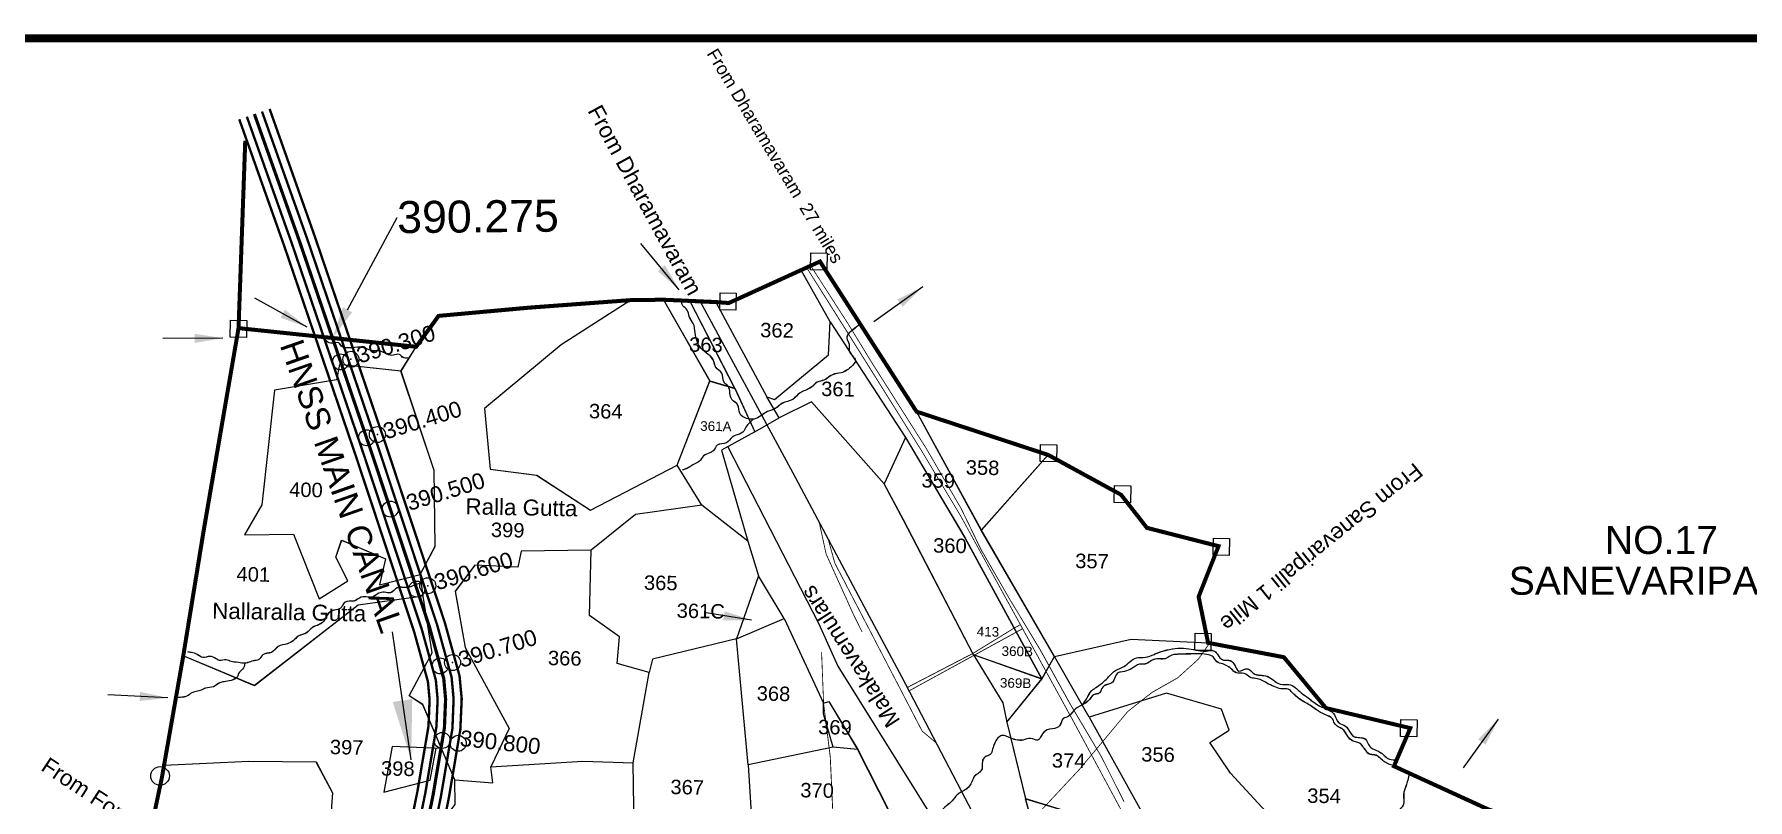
# Model space of a CAD drawing. Header units: feet. Extents: x 179896 to 184839, y 1575469 to 1580427.
# Drawn here: x 181023 to 183165, y 1579470 to 1580427 of the extents above; entities that cross this region are included whole.
import ezdxf
from ezdxf import colors
from ezdxf.entities.mleader import LeaderData, LeaderLine
from ezdxf.enums import TextEntityAlignment as Align
from ezdxf.math import Vec2, Vec3

# ---------------------------------------------------------------- set-up
doc = ezdxf.new("R2010")
doc.units = ezdxf.units.FT
doc.header["$LTSCALE"] = 15
doc.header["$MEASUREMENT"] = 0
doc.header["$PDMODE"] = 32
doc.header["$PDSIZE"] = 20
doc.linetypes.add('HIDDEN2', pattern=[0.1875, 0.125, -0.0625])
for name, color, linetype in [('CANAL1', 7, 'Continuous'), ('CSMark', 72, 'Continuous'), ('HILL', 223, 'Continuous'), ('PAPER SIZE', 10, 'Continuous'), ('PLOT', 7, 'Continuous'), ('PLOT NO', 7, 'Continuous'), ('ROADS', 6, 'HIDDEN2'), ('TANKS-STREAM', 4, 'Continuous'), ('TEXT', 1, 'Continuous'), ('VILLAGE STONES', 240, 'Continuous')]:
    doc.layers.add(name, color=color, linetype=linetype)
doc.layers.add('VILLAGE BOUNDRY', color=5, linetype='HIDDEN2', lineweight=100)
doc.styles.get("Standard").update_dxf_attribs({"font": 'arial.ttf'})
doc.linetypes.add('FENCELINE2', pattern='A,0.25,-0.1,[132,ltypeshp.shx,S=0.1,R=0,X=-0.1,Y=0],-0.1,1', length=1.45)
doc.linetypes.add('TRACKS', pattern='A,0.15,[130,ltypeshp.shx,S=0.25,R=0,X=0,Y=0],0.15', length=0.3)
doc.dimstyles.get("Standard").update_dxf_attribs({"dimtxt": 0.18, "dimasz": 35, "dimexe": 0.18, "dimexo": 0.0625, "dimgap": 0.09, "dimtad": 0, "dimtih": 1, "dimtoh": 1, "dimdec": 4, "dimzin": 0, "dimdsep": 46, "dimtxsty": 'Standard', "dimcen": 0.09, "dimadec": 0, "dimazin": 0, "dimtfac": 1, "dimtdec": 4, "dimtofl": 0, "dimtmove": 0, "dimatfit": 3, "dimfxl": 1, "dimtolj": 1, "dimtzin": 0, "dimarcsym": 0})

msp = doc.modelspace()

# ---------------------------------------------------------------- linework, layer by layer
at = {"layer": 'CANAL1', "color": 1, "const_width": 3}
for points in [[(181317.3, 1580334.1), (181373.7, 1580174.9), (181463.5, 1579911.4), (181536.4, 1579691.6), (181554.7, 1579625.3), (181557.4, 1579596.6), (181555.7, 1579558.2), (181541.5, 1579473.7), (181503.1, 1579284.6)], [(181279.4, 1580321.1), (181335.9, 1580161.8), (181425.6, 1579898.7), (181498.1, 1579679.9), (181515.2, 1579618.1), (181517.3, 1579595.6), (181515.9, 1579562.4), (181502.1, 1579481), (181463.5, 1579290.5)]]:
    msp.add_lwpolyline(points, dxfattribs=at)
at = {"layer": 'CANAL1', "color": 5, "const_width": 3}
for points in [[(181288.9, 1580324.3), (181345.4, 1580165), (181435.1, 1579901.8), (181507.7, 1579682.8), (181525.1, 1579619.9), (181527.3, 1579595.9), (181525.8, 1579561.4), (181512, 1579479.2), (181473.4, 1579289.1)], [(181307.8, 1580330.8), (181364.3, 1580171.6), (181454, 1579908.2), (181526.8, 1579688.7), (181544.8, 1579623.5), (181547.3, 1579596.3), (181545.8, 1579559.3), (181531.6, 1579475.5), (181493.2, 1579286.1)]]:
    msp.add_lwpolyline(points, dxfattribs=at)
at = {"layer": 'CANAL1', "color": 1, "linetype": 'HIDDEN2', "ltscale": 5, "const_width": 4}
msp.add_lwpolyline([(181298.3, 1580327.6), (181354.8, 1580168.3), (181444.6, 1579905), (181517.3, 1579685.8), (181535, 1579621.7), (181537.3, 1579596.1), (181535.8, 1579560.3), (181521.8, 1579477.3), (181483.3, 1579287.6)], dxfattribs=at)
at = {"layer": 'CSMark', "color": 3}
for p in [(181406.1, 1580017.7), (181438.5, 1579922.9), (181468.2, 1579833.8), (181501.3, 1579733.8), (181530.5, 1579637.7), (181533.1, 1579544.6)]:
    msp.add_point(p, dxfattribs=at)
at = {"layer": 'CSMark', "color": 2}
for p in [(181419, 1580021), (181452, 1579927), (181515, 1579738), (181546, 1579642), (181553, 1579541)]:
    msp.add_point(p, dxfattribs=at)
at = {"layer": 'HILL', "color": 239, "linetype": 'TRACKS', "lineweight": -3, "ltscale": 1.5}
msp.add_lwpolyline([(181855.3, 1580093.4), (181971.2, 1579879.2), (182066.7, 1579699.9), (182106.9, 1579624.6), (182186.2, 1579472.9), (182277, 1579300.4), (182374.2, 1579108.4), (182432.7, 1579006.2), (182470.5, 1578920.8), (182549.7, 1578771.5), (182614.9, 1578629.7), (182706.6, 1578441.8), (182739.8, 1578390.8), (182790, 1578313.6), (182861.3, 1578234.4), (182956.7, 1578122.2), (183052.9, 1578028.8), (183108.6, 1577974)], dxfattribs=at)
at = {"layer": 'PAPER SIZE', "color": 5, "const_width": 10}
msp.add_lwpolyline([(179900.8, 1580422.3), (184717.3, 1580422.3), (184717.3, 1575473.9), (179900.8, 1575473.9)], close=True, dxfattribs=at)
at = {"layer": 'PLOT', "lineweight": -2}
for points in [[(181898.8, 1579984.7), (181923.8, 1579930.4), (181954.1, 1579947.9), (181938.6, 1579974.3), (181948.3, 1579970.6), (182015.9, 1580026.7), (182018.1, 1580067.8), (181981.6, 1580132.5)], [(181898.9, 1579984.8), (181923.8, 1579930.4), (181954.1, 1579947.9), (181938.7, 1579974.3), (181948.3, 1579970.6), (182015.9, 1580026.8), (182018.1, 1580067.9), (181981.6, 1580132.6)], [(181768.7, 1580095), (181681.8, 1580039.2), (181585.8, 1579959.6), (181593, 1579883.6), (181651.2, 1579876.4), (181718.5, 1579832.6), (181826.8, 1579888.6), (181867.4, 1579994)], [(181768.7, 1580095), (181681.8, 1580039.1), (181585.8, 1579959.6), (181593, 1579883.5), (181651.1, 1579876.3), (181718.5, 1579832.6), (181826.8, 1579888.5), (181867.4, 1579993.9)], [(181809.7, 1580095.5), (181867.4, 1579993.9), (181898.8, 1579984.7), (181842.5, 1580094)], [(181809.8, 1580095.5), (181867.4, 1579994), (181898.9, 1579984.8), (181842.5, 1580094.1)], [(181875.2, 1580092.6), (181938.7, 1579974.3)], [(181875.2, 1580092.5), (181938.6, 1579974.3)], [(182018.1, 1580067.9), (182112, 1579923.2), (182186.4, 1579798.1), (182282.6, 1579621.5), (182298.3, 1579649.6)], [(182018.1, 1580067.8), (182112, 1579923.2), (182186.4, 1579798), (182282.5, 1579621.4), (182298.3, 1579649.5)], [(181528.3, 1579340.8), (181532.6, 1579442.4), (181549.2, 1579464.6), (181548.7, 1579495.3), (181508.7, 1579589.3), (181491.9, 1579600.3), (181520.5, 1579654.1), (181509.1, 1579724.8), (181505.5, 1579751.9), (181524.2, 1579787.2), (181523, 1579882), (181481.5, 1580006.3), (181500.5, 1580036.7)], [(181528.3, 1579340.8), (181532.6, 1579442.5), (181549.3, 1579464.7), (181548.7, 1579495.4), (181508.7, 1579589.4), (181491.9, 1579600.4), (181520.5, 1579654.1), (181509.1, 1579724.8), (181505.5, 1579751.9), (181524.2, 1579787.3), (181523, 1579882.1), (181481.6, 1580006.3), (181500.5, 1580036.7)], [(181481.5, 1580006.3), (181404.6, 1580014.6), (181401.1, 1579995.2), (181323.5, 1579982.6), (181307.8, 1579839.1), (181285.8, 1579801.7), (181347.1, 1579802.4), (181379.1, 1579721.6), (181415.1, 1579744.3), (181400, 1579773.8), (181407.3, 1579794.9), (181462, 1579771.5), (181454.7, 1579739), (181505.5, 1579751.9)], [(181481.6, 1580006.3), (181404.6, 1580014.7), (181401.1, 1579995.3), (181323.5, 1579982.6), (181307.8, 1579839.1), (181285.9, 1579801.7), (181347.1, 1579802.5), (181379.2, 1579721.7), (181415.1, 1579744.3), (181400, 1579773.8), (181407.4, 1579795), (181462, 1579771.6), (181454.7, 1579739), (181505.5, 1579751.9)], [(182282.6, 1579621.5), (182197, 1579651.5), (182109.5, 1579820.2), (182085.5, 1579865.4), (181994.5, 1579968), (181954.1, 1579947.9)], [(182282.5, 1579621.4), (182197, 1579651.5), (182109.5, 1579820.1), (182085.5, 1579865.4), (181994.5, 1579968), (181954.1, 1579947.9)], [(182167.8, 1579376.6), (182206.1, 1579405), (182232.5, 1579420.3), (182270.6, 1579440.4), (182262.2, 1579471.9), (182357.1, 1579442.8), (182383.6, 1579399.5), (182409.7, 1579400.7), (182485, 1579405.8), (182513.2, 1579445.8), (182563.8, 1579403.7), (182577.1, 1579439.9), (182518.2, 1579503.8), (182492.3, 1579542), (182516.6, 1579557.6), (182507.1, 1579583.7), (182438.2, 1579603.9), (182341.6, 1579573.8), (182298.3, 1579649.6), (182206.9, 1579807.4), (182125.9, 1579955.6)], [(182167.7, 1579376.5), (182206.1, 1579404.9), (182232.5, 1579420.3), (182270.6, 1579440.3), (182262.1, 1579471.8), (182357, 1579442.8), (182383.5, 1579399.5), (182409.7, 1579400.6), (182485, 1579405.8), (182513.2, 1579445.8), (182563.8, 1579403.6), (182577.1, 1579439.9), (182518.2, 1579503.7), (182492.3, 1579542), (182516.5, 1579557.5), (182507.1, 1579583.7), (182438.2, 1579603.9), (182341.6, 1579573.8), (182298.3, 1579649.5), (182206.8, 1579807.3), (182125.9, 1579955.6)], [(181923.8, 1579930.4), (181881.9, 1579907.6), (181915.1, 1579793.6), (181857.6, 1579838.8), (181826.8, 1579888.6)], [(181923.8, 1579930.4), (181881.9, 1579907.6), (181915.1, 1579793.5), (181857.6, 1579838.8), (181826.8, 1579888.5)], [(182112, 1579923.2), (182085.5, 1579865.4)], [(182112, 1579923.2), (182085.5, 1579865.4)], [(182206.8, 1579807.3), (182290.3, 1579901.5)], [(182206.9, 1579807.4), (182290.3, 1579901.6)], [(181857.6, 1579838.8), (181774.5, 1579827.2), (181719.2, 1579782.4), (181631.8, 1579781.1), (181627.7, 1579761.2), (181573.7, 1579763.8), (181549.3, 1579731), (181561.7, 1579660.6), (181616.6, 1579559.7), (181593.9, 1579511.6), (181709, 1579518.8), (181771.9, 1579516.7), (181791.6, 1579629.6), (181751.9, 1579640.9), (181754.8, 1579674.2), (181717.1, 1579700.8), (181719.2, 1579782.4)], [(181857.6, 1579838.8), (181774.5, 1579827.1), (181719.2, 1579782.3), (181631.7, 1579781.1), (181627.7, 1579761.2), (181573.7, 1579763.7), (181549.3, 1579730.9), (181561.7, 1579660.6), (181616.6, 1579559.7), (181593.9, 1579511.6), (181709, 1579518.8), (181771.8, 1579516.6), (181791.6, 1579629.5), (181751.9, 1579640.9), (181754.8, 1579674.2), (181717.1, 1579700.7), (181719.2, 1579782.3)], [(181915.1, 1579793.6), (181928.5, 1579750.5), (181900.8, 1579671.6), (181796, 1579646), (181791.6, 1579629.6)], [(181915.1, 1579793.5), (181928.5, 1579750.5), (181900.7, 1579671.5), (181796, 1579646), (181791.6, 1579629.5)], [(181900.7, 1579671.5), (181960.4, 1579696.9), (181928.5, 1579750.5)], [(181900.8, 1579671.6), (181960.4, 1579696.9), (181928.5, 1579750.5)], [(181509.1, 1579724.8), (181428, 1579713.5), (181298.6, 1579613.1), (181209.4, 1579650.2)], [(181509.1, 1579724.8), (181428, 1579713.5), (181298.6, 1579613), (181209.4, 1579650.2)], [(181960.4, 1579696.9), (182009.7, 1579591.2), (182016.3, 1579593.2), (182052.3, 1579533.3), (182021.6, 1579536.1), (182009.5, 1579578), (182009.7, 1579591.2)], [(181960.4, 1579696.9), (182009.7, 1579591.1), (182016.3, 1579593.2), (182052.2, 1579533.3), (182021.6, 1579536), (182009.5, 1579578), (182009.7, 1579591.1)], [(182021.6, 1579536), (181915.3, 1579514.2), (181900.7, 1579671.5)], [(182021.6, 1579536.1), (181915.3, 1579514.2), (181900.8, 1579671.6)], [(182298.3, 1579649.6), (182394.2, 1579671.4), (182490.3, 1579666.6)], [(182298.3, 1579649.5), (182394.2, 1579671.3), (182490.2, 1579666.6)], [(182197, 1579651.5), (182233.7, 1579591.6), (182238.7, 1579567.5), (182282.6, 1579621.5)], [(182197, 1579651.5), (182233.7, 1579591.6), (182238.7, 1579567.5), (182282.5, 1579621.4)], [(182238.7, 1579567.5), (182262.2, 1579471.9)], [(182238.7, 1579567.5), (182262.1, 1579471.8)], [(182341.6, 1579573.8), (182436.7, 1579402.5), (182454.7, 1579366.4), (182518.7, 1579153.5), (182504, 1579141.2)], [(182341.6, 1579573.8), (182436.6, 1579402.5), (182454.6, 1579366.3), (182518.7, 1579153.4), (182504, 1579141.1)], [(181531.5, 1579534.7), (181470.4, 1579537), (181460, 1579479.8), (181517.8, 1579494.8), (181525.4, 1579535)], [(182052.3, 1579533.3), (182091.5, 1579456.4), (182167.8, 1579376.6), (182136.2, 1579339.6), (182052.9, 1579336.6), (182034.4, 1579363.6), (182032.2, 1579374.8), (182106.9, 1579393.1), (182135.6, 1579410.2)], [(182052.2, 1579533.3), (182091.4, 1579456.3), (182167.7, 1579376.5), (182136.1, 1579339.6), (182052.9, 1579336.5), (182034.4, 1579363.5), (182032.2, 1579374.8), (182106.9, 1579393), (182135.6, 1579410.1)], [(181185.4, 1579513.8), (181291.2, 1579518.6), (181375.4, 1579517.8), (181396, 1579479.1), (181389.2, 1579386), (181376.1, 1579354.7)], [(181185.4, 1579513.8), (181291.2, 1579518.6), (181375.3, 1579517.8), (181396, 1579479), (181389.2, 1579386), (181376, 1579354.7)], [(181528.3, 1579340.8), (181766.7, 1579350.8), (181773, 1579392.1), (181772.7, 1579461.2), (181771.9, 1579516.7)], [(181528.3, 1579340.8), (181766.7, 1579350.7), (181772.9, 1579392.1), (181772.7, 1579461.1), (181771.8, 1579516.6)], [(181548.7, 1579495.4), (181596.5, 1579491.6), (181593.9, 1579511.6)], [(181548.7, 1579495.3), (181596.5, 1579491.5), (181593.9, 1579511.6)], [(181915.3, 1579514.2), (181921, 1579426.8), (181933.4, 1579410.2), (181931.4, 1579351)], [(181915.3, 1579514.2), (181921, 1579426.7), (181933.4, 1579410.1), (181931.4, 1579351)]]:
    msp.add_lwpolyline(points, dxfattribs=at)
at = {"layer": 'PLOT', "linetype": 'FENCELINE2', "lineweight": -2}
msp.add_lwpolyline([(181890.1, 1579911.7), (182003.9, 1579690.5), (182027.5, 1579637.4), (182150.6, 1579440.4), (182193.2, 1579394.1)], dxfattribs=at)
at = {"layer": 'ROADS', "lineweight": -2, "ltscale": 10, "const_width": 1}
for points in [[(182400.3, 1579423), (182321.5, 1579569.3), (182251.8, 1579696.4), (182181.3, 1579824.7), (182132.6, 1579906), (182072.9, 1580001.6), (182017.5, 1580089.8), (181989.7, 1580133.8)], [(182400.3, 1579423), (182321.5, 1579569.2), (182251.8, 1579696.3), (182181.3, 1579824.7), (182132.6, 1579906), (182072.8, 1580001.5), (182017.4, 1580089.7), (181989.7, 1580133.8)], [(181993.6, 1580138), (182040.7, 1580064.8), (182070.3, 1580016.4), (182138.2, 1579909.3), (182181.9, 1579833.9), (182206.5, 1579783.3), (182241.5, 1579722.5), (182280.7, 1579657.6), (182317.6, 1579590.7), (182356.9, 1579524.3), (182385.2, 1579468)], [(181993.6, 1580138), (182040.7, 1580064.8), (182070.3, 1580016.3), (182138.2, 1579909.3), (182181.9, 1579833.9), (182206.4, 1579783.2), (182241.5, 1579722.5), (182280.6, 1579657.5), (182317.5, 1579590.6), (182356.9, 1579524.2), (182385.2, 1579468)], [(182004.2, 1579817.2), (182012.9, 1579777.5), (182047.5, 1579701), (182057.8, 1579680.2)], [(182004.3, 1579817.2), (182012.9, 1579777.6), (182047.5, 1579701.1), (182057.8, 1579680.2)], [(182015.5, 1579796.1), (182023.8, 1579766.2), (182085.1, 1579648.2), (182132.9, 1579556.3), (182150.2, 1579541.8)], [(182015.5, 1579796.1), (182023.7, 1579766.2), (182085.1, 1579648.2), (182132.9, 1579556.2), (182150.2, 1579541.7)], [(182114.2, 1579610.8), (182196.1, 1579653.3), (182247.9, 1579685.1)], [(182114.2, 1579610.7), (182196.1, 1579653.2), (182247.9, 1579685)], [(182258.4, 1579684.3), (182116.4, 1579606.5)], [(182258.4, 1579684.2), (182116.4, 1579606.5)], [(182247.9, 1579685.1), (182247.9, 1579685.1), (182255.6, 1579689.3)], [(182247.9, 1579685), (182247.9, 1579685), (182255.6, 1579689.3)], [(182105.9, 1579238.3), (182090.1, 1579286.4), (182050.5, 1579357), (182035, 1579384.6), (182022.2, 1579434.7), (182018.1, 1579523.7), (182009.7, 1579591.2), (182007.2, 1579655)], [(182105.9, 1579238.2), (182090.1, 1579286.4), (182050.5, 1579357), (182035, 1579384.6), (182022.1, 1579434.7), (182018, 1579523.7), (182009.7, 1579591.1), (182007.2, 1579655)], [(182492.2, 1579666.3), (182478, 1579646.1), (182452.2, 1579622.8), (182419.9, 1579604.5), (182389.8, 1579580.7), (182329.6, 1579508.6), (182283, 1579458.7)], [(182492.2, 1579666.2), (182478, 1579646.1), (182452.2, 1579622.8), (182419.9, 1579604.4), (182389.8, 1579580.7), (182329.6, 1579508.6), (182283, 1579458.7)]]:
    msp.add_lwpolyline(points, dxfattribs=at)
at = {"layer": 'TANKS-STREAM', "lineweight": -2}
for points in [[(182055.4, 1580065.3), (182046.5, 1580058.1), (182040.3, 1580052.5), (182038.7, 1580047.8), (182041.6, 1580040.1), (182041.8, 1580031.4), (182049.4, 1580019.6), (182043.7, 1580011.3), (182031.7, 1580004.2), (182020.7, 1580001.8), (182010.2, 1579995), (182001.6, 1579992.5), (181994.9, 1579986.6), (181986.7, 1579982.1), (181980.5, 1579979.3), (181971.1, 1579970.9), (181958.1, 1579966), (181949.8, 1579959.8), (181939.7, 1579955.7), (181923, 1579946.4), (181913.3, 1579947.1), (181904.9, 1579953.6), (181902.7, 1579963.8), (181895.1, 1579970.6), (181890.3, 1579987.3), (181885.1, 1579992.9), (181882.5, 1580003.7), (181874.9, 1580011.2), (181872.7, 1580018.4), (181856.4, 1580035), (181849.3, 1580054), (181846.7, 1580065.9), (181841.8, 1580074.5), (181839.2, 1580082.6), (181833.9, 1580087.9), (181832, 1580094.5)], [(182055.4, 1580065.2), (182046.5, 1580058), (182040.3, 1580052.4), (182038.7, 1580047.7), (182041.6, 1580040.1), (182041.8, 1580031.3), (182049.4, 1580019.5), (182043.7, 1580011.2), (182031.7, 1580004.1), (182020.7, 1580001.7), (182010.2, 1579994.9), (182001.6, 1579992.4), (181994.9, 1579986.5), (181986.7, 1579982.1), (181980.5, 1579979.2), (181971.1, 1579970.9), (181958.1, 1579965.9), (181949.7, 1579959.7), (181939.7, 1579955.6), (181922.9, 1579946.3), (181913.3, 1579947.1), (181904.9, 1579953.5), (181902.7, 1579963.7), (181895.1, 1579970.6), (181890.3, 1579987.2), (181885.1, 1579992.9), (181882.5, 1580003.6), (181874.8, 1580011.1), (181872.6, 1580018.4), (181856.4, 1580034.9), (181849.3, 1580053.9), (181846.7, 1580065.9), (181841.8, 1580074.5), (181839.2, 1580082.5), (181833.9, 1580087.9), (181832, 1580094.5)], [(181491.9, 1580022.9), (181483, 1580024), (181479.5, 1580027.2), (181471.6, 1580026.1), (181464.3, 1580027.4), (181453.3, 1580031.8), (181444.5, 1580031.9), (181438, 1580034.5), (181431.2, 1580036.2), (181415.4, 1580035.2), (181407.1, 1580037.7), (181403.8, 1580041.6), (181393.7, 1580041.1), (181387, 1580045.4)], [(181491.9, 1580022.9), (181483, 1580023.9), (181479.5, 1580027.2), (181471.6, 1580026), (181464.3, 1580027.4), (181453.3, 1580031.8), (181444.5, 1580031.9), (181437.9, 1580034.5), (181431.1, 1580036.1), (181415.4, 1580035.1), (181407.1, 1580037.6), (181403.8, 1580041.5), (181393.6, 1580041), (181387, 1580045.3)], [(181921.5, 1579946.1), (181917.1, 1579941.6), (181912.7, 1579936.4), (181908.9, 1579930), (181899.2, 1579925.9), (181895.3, 1579923.7), (181888.4, 1579916.8), (181876.9, 1579913.9), (181872.3, 1579907.1), (181867.7, 1579904.1), (181859.8, 1579900.2), (181854.6, 1579893.6), (181847.8, 1579890), (181842.6, 1579886.7), (181832.9, 1579882.5)], [(181921.5, 1579946.1), (181917, 1579941.6), (181912.7, 1579936.4), (181908.8, 1579930), (181899.2, 1579925.8), (181895.3, 1579923.6), (181888.4, 1579916.7), (181876.8, 1579913.8), (181872.2, 1579907), (181867.7, 1579904.1), (181859.8, 1579900.2), (181854.6, 1579893.6), (181847.8, 1579890), (181842.6, 1579886.6), (181832.9, 1579882.5)], [(181506.9, 1579741.8), (181499.1, 1579739), (181488, 1579735.6), (181477, 1579735.4), (181468.5, 1579729.1), (181460.8, 1579729.8), (181454, 1579728.6), (181445, 1579723.9), (181435.5, 1579724.2), (181431.9, 1579723.5), (181422.5, 1579718.9), (181411.8, 1579717.5), (181408.2, 1579712.7), (181405, 1579709.4), (181395.4, 1579706.8), (181387.7, 1579698.7), (181386.3, 1579695.6), (181379.3, 1579689.5), (181370.8, 1579685.7), (181363.7, 1579679.4), (181353.2, 1579674.8), (181347.1, 1579669.5), (181339.5, 1579665.4), (181328.1, 1579662), (181319.5, 1579654.7), (181309, 1579651.8), (181303.7, 1579645.7), (181296.9, 1579644.1), (181289.9, 1579641.9), (181284.7, 1579641.2), (181276.1, 1579642.3), (181269.4, 1579643.2), (181262.9, 1579645.5), (181254.6, 1579644.7), (181250.5, 1579646.7), (181242.7, 1579649.7), (181234, 1579648.3), (181226.7, 1579652.2), (181219.7, 1579654.4), (181215.1, 1579655.2)], [(181506.9, 1579741.8), (181499, 1579738.9), (181488, 1579735.5), (181476.9, 1579735.4), (181468.4, 1579729.1), (181460.8, 1579729.8), (181454, 1579728.6), (181444.9, 1579723.8), (181435.5, 1579724.1), (181431.9, 1579723.5), (181422.4, 1579718.8), (181411.7, 1579717.4), (181408.2, 1579712.7), (181405, 1579709.4), (181395.3, 1579706.7), (181387.7, 1579698.6), (181386.3, 1579695.6), (181379.3, 1579689.4), (181370.8, 1579685.7), (181363.7, 1579679.3), (181353.1, 1579674.8), (181347.1, 1579669.4), (181339.4, 1579665.4), (181328, 1579661.9), (181319.5, 1579654.6), (181308.9, 1579651.8), (181303.7, 1579645.7), (181296.8, 1579644), (181289.9, 1579641.8), (181284.7, 1579641.1), (181276.1, 1579642.3), (181269.4, 1579643.1), (181262.9, 1579645.4), (181254.6, 1579644.6), (181250.4, 1579646.7), (181242.6, 1579649.7), (181233.9, 1579648.3), (181226.7, 1579652.1), (181219.7, 1579654.4), (181215.1, 1579655.2)], [(182719.8, 1579513.7), (182715.2, 1579515.5), (182709.6, 1579518.9), (182703.9, 1579523.7), (182698.7, 1579526.5), (182691.5, 1579527.7), (182686.9, 1579533), (182683.8, 1579536.6), (182680.7, 1579540.6), (182676.1, 1579542.3), (182670.4, 1579544.4), (182665.3, 1579549.2), (182658.4, 1579558.8), (182652.9, 1579561.6), (182648.2, 1579566.3), (182645.7, 1579571.6), (182636.3, 1579576.9), (182625.9, 1579582.9), (182617.5, 1579588.7), (182604.3, 1579596.7), (182595.4, 1579604.6), (182590.5, 1579608.6), (182581.1, 1579609.3), (182572.9, 1579612), (182563.6, 1579616.3), (182557, 1579620.1), (182549.7, 1579622.1), (182542.5, 1579623.7), (182535.5, 1579628.2), (182525.3, 1579629.3), (182519.2, 1579634.1), (182515.2, 1579637.1), (182508.8, 1579640.2), (182501.1, 1579643.1), (182496.5, 1579649), (182490.7, 1579651.7), (182471.6, 1579652.8), (182459.2, 1579652.6), (182450.1, 1579652.2), (182444.8, 1579651.4), (182438.3, 1579647.3), (182431.6, 1579646.5), (182426.2, 1579646.7), (182417.7, 1579643.4), (182411.8, 1579640.2), (182404.7, 1579639.9), (182399.5, 1579637.6), (182390.4, 1579632.3), (182380.9, 1579630.1), (182378, 1579629.3), (182374.2, 1579624.2), (182370.1, 1579616.6), (182361.4, 1579613.5), (182356.7, 1579608), (182354.3, 1579603.8), (182347.2, 1579601.7), (182344, 1579598.2), (182335.4, 1579590.3), (182324.5, 1579584.2), (182313.7, 1579573.8), (182308.6, 1579571.5), (182306.5, 1579566.5), (182301.7, 1579560.6), (182289.3, 1579557.8), (182281.9, 1579550.6), (182277.4, 1579545.1), (182268.7, 1579547.2), (182259, 1579545.1), (182251.9, 1579545.1), (182243.6, 1579547.6), (182232.6, 1579550.7), (182227.7, 1579547.7), (182223.2, 1579540.5), (182221, 1579533.9), (182217.9, 1579526.9), (182211.6, 1579524), (182208.2, 1579518), (182207.7, 1579509.4), (182203.9, 1579504.1), (182198.4, 1579499.9), (182195, 1579493), (182188.2, 1579483.9), (182176.5, 1579476.6), (182170.6, 1579469.3), (182156.4, 1579456), (182153.3, 1579447.8), (182150.6, 1579436.2), (182146.1, 1579427.1), (182145, 1579419.3), (182141.8, 1579408.7), (182131.4, 1579401.5), (182125.4, 1579394.4), (182117.6, 1579390.9), (182109.2, 1579387.8), (182104.2, 1579383.2), (182097.2, 1579383), (182089, 1579382.5), (182080.4, 1579379.5), (182070.4, 1579376.8), (182059.9, 1579376.6), (182043.4, 1579372), (182027.7, 1579367.2), (182017.7, 1579367.2), (182010.5, 1579364.9), (182000.6, 1579361.6), (181994.5, 1579361.4), (181990.6, 1579361.7), (181984.7, 1579357.9), (181976.1, 1579355.7), (181967.5, 1579354.4), (181950.9, 1579350.2), (181943.2, 1579350.8), (181936.7, 1579348.5), (181930.6, 1579345.6), (181922.2, 1579346.4), (181912, 1579347.6), (181906.2, 1579346.5), (181895.7, 1579345.2), (181891.6, 1579347), (181882.1, 1579345.7), (181875, 1579346.9), (181869, 1579349.1), (181860.4, 1579347.4), (181852.7, 1579343.5), (181846.5, 1579345.3), (181836.4, 1579345.4), (181832.1, 1579341), (181819.8, 1579343.5), (181810.9, 1579345.8), (181805, 1579345.1), (181798.5, 1579343.4), (181793.7, 1579345.6), (181787.8, 1579347.8), (181777.4, 1579348.4), (181774.1, 1579352.3), (181767.4, 1579355.6), (181757.1, 1579356.1), (181749.4, 1579356.3), (181744.2, 1579355.7), (181738.3, 1579352), (181733.9, 1579352.7), (181727.1, 1579354.2), (181720, 1579352.4), (181709.6, 1579354.1), (181703.7, 1579355.2), (181697, 1579353), (181689.2, 1579354.4), (181683.6, 1579351.6), (181675.2, 1579351.2), (181666.7, 1579351.3), (181662.1, 1579348), (181654, 1579342.2), (181650.2, 1579341.3), (181643.8, 1579343.6), (181632.7, 1579347.5), (181626.8, 1579349), (181621.1, 1579347.9), (181616.2, 1579347.7), (181611.2, 1579342.7), (181605.8, 1579340), (181592.3, 1579340), (181579.2, 1579337.8)], [(182719.8, 1579513.6), (182715.2, 1579515.5), (182709.6, 1579518.9), (182703.8, 1579523.6), (182698.7, 1579526.4), (182691.4, 1579527.6), (182686.9, 1579533), (182683.8, 1579536.5), (182680.7, 1579540.5), (182676.1, 1579542.3), (182670.4, 1579544.3), (182665.2, 1579549.1), (182658.4, 1579558.7), (182652.9, 1579561.5), (182648.2, 1579566.2), (182645.7, 1579571.5), (182636.3, 1579576.9), (182625.9, 1579582.8), (182617.5, 1579588.6), (182604.2, 1579596.6), (182595.4, 1579604.6), (182590.5, 1579608.5), (182581.1, 1579609.3), (182572.9, 1579612), (182563.6, 1579616.3), (182557, 1579620.1), (182549.7, 1579622), (182542.4, 1579623.7), (182535.5, 1579628.2), (182525.3, 1579629.2), (182519.2, 1579634), (182515.2, 1579637), (182508.7, 1579640.2), (182501.1, 1579643), (182496.4, 1579649), (182490.7, 1579651.7), (182471.6, 1579652.7), (182459.2, 1579652.5), (182450.1, 1579652.1), (182444.8, 1579651.4), (182438.2, 1579647.3), (182431.6, 1579646.4), (182426.1, 1579646.6), (182417.7, 1579643.3), (182411.8, 1579640.1), (182404.7, 1579639.9), (182399.5, 1579637.6), (182390.4, 1579632.3), (182380.9, 1579630.1), (182378, 1579629.3), (182374.2, 1579624.1), (182370, 1579616.6), (182361.4, 1579613.4), (182356.7, 1579607.9), (182354.3, 1579603.7), (182347.2, 1579601.6), (182343.9, 1579598.1), (182335.4, 1579590.2), (182324.5, 1579584.1), (182313.7, 1579573.7), (182308.6, 1579571.5), (182306.4, 1579566.4), (182301.7, 1579560.6), (182289.2, 1579557.8), (182281.9, 1579550.5), (182277.4, 1579545), (182268.7, 1579547.2), (182259, 1579545), (182251.9, 1579545), (182243.6, 1579547.5), (182232.5, 1579550.6), (182227.6, 1579547.7), (182223.1, 1579540.4), (182221, 1579533.9), (182217.9, 1579526.9), (182211.5, 1579524), (182208.1, 1579518), (182207.7, 1579509.3), (182203.9, 1579504), (182198.3, 1579499.8), (182195, 1579493), (182188.1, 1579483.9), (182176.5, 1579476.5), (182170.6, 1579469.2), (182156.4, 1579455.9), (182153.3, 1579447.7), (182150.6, 1579436.2), (182146.1, 1579427.1), (182145, 1579419.2), (182141.8, 1579408.7), (182131.4, 1579401.5), (182125.3, 1579394.4), (182117.6, 1579390.8), (182109.2, 1579387.8), (182104.2, 1579383.1), (182097.1, 1579382.9), (182089, 1579382.5), (182080.4, 1579379.5), (182070.4, 1579376.8), (182059.9, 1579376.5), (182043.4, 1579371.9), (182027.7, 1579367.2), (182017.7, 1579367.1), (182010.4, 1579364.8), (182000.6, 1579361.6), (181994.5, 1579361.4), (181990.6, 1579361.6), (181984.7, 1579357.9), (181976, 1579355.7), (181967.5, 1579354.3), (181950.9, 1579350.1), (181943.2, 1579350.7), (181936.7, 1579348.5), (181930.6, 1579345.6), (181922.1, 1579346.4), (181911.9, 1579347.5), (181906.2, 1579346.4), (181895.7, 1579345.1), (181891.6, 1579346.9), (181882.1, 1579345.6), (181875, 1579346.8), (181868.9, 1579349.1), (181860.4, 1579347.3), (181852.7, 1579343.5), (181846.5, 1579345.2), (181836.4, 1579345.3), (181832.1, 1579340.9), (181819.8, 1579343.5), (181810.9, 1579345.7), (181805, 1579345.1), (181798.5, 1579343.4), (181793.7, 1579345.5), (181787.7, 1579347.8), (181777.4, 1579348.4), (181774.1, 1579352.2), (181767.4, 1579355.6), (181757.1, 1579356.1), (181749.4, 1579356.2), (181744.2, 1579355.7), (181738.2, 1579351.9), (181733.8, 1579352.7), (181727.1, 1579354.2), (181720, 1579352.4), (181709.6, 1579354.1), (181703.7, 1579355.2), (181697, 1579352.9), (181689.2, 1579354.4), (181683.6, 1579351.6), (181675.2, 1579351.1), (181666.7, 1579351.3), (181662.1, 1579347.9), (181653.9, 1579342.2), (181650.2, 1579341.3), (181643.8, 1579343.5), (181632.6, 1579347.4), (181626.8, 1579348.9), (181621.1, 1579347.8), (181616.2, 1579347.6), (181611.2, 1579342.7), (181605.7, 1579340), (181592.3, 1579339.9), (181579.2, 1579337.8)], [(182332.9, 1579588.9), (182338.6, 1579597), (182344.8, 1579606.9), (182349.9, 1579610.6), (182364.8, 1579623), (182374.6, 1579632.1), (182385, 1579637), (182400.7, 1579647.8), (182409, 1579648.2), (182420.2, 1579651.1), (182425.1, 1579653.2), (182452.6, 1579659.8), (182466.3, 1579659.2), (182478, 1579657.1), (182487.7, 1579656.4), (182497.1, 1579656.7), (182501.4, 1579652.9), (182509.4, 1579645), (182516.2, 1579644.7), (182522.6, 1579640.5), (182528.6, 1579631.3), (182540, 1579634.2), (182546.6, 1579628.6), (182555.5, 1579626.1), (182563.9, 1579624.7), (182571.4, 1579620.4), (182580.5, 1579614.8), (182591.1, 1579614.6), (182606.6, 1579604.2), (182615.2, 1579597.8), (182629.8, 1579587.5), (182648.3, 1579576.5), (182654, 1579566.3), (182661.9, 1579562.5), (182666.9, 1579555.9), (182672.5, 1579549.5), (182686.4, 1579546.4), (182692.4, 1579537.1), (182700.7, 1579532.2), (182706.3, 1579529.2), (182717.1, 1579521.1), (182726.1, 1579520.6)], [(182333, 1579588.9), (182338.6, 1579597), (182344.8, 1579606.9), (182349.9, 1579610.6), (182364.8, 1579623), (182374.7, 1579632.2), (182385.1, 1579637), (182400.8, 1579647.8), (182409, 1579648.2), (182420.2, 1579651.1), (182425.2, 1579653.2), (182452.6, 1579659.8), (182466.3, 1579659.3), (182478, 1579657.2), (182487.7, 1579656.4), (182497.1, 1579656.8), (182501.4, 1579652.9), (182509.4, 1579645), (182516.2, 1579644.8), (182522.6, 1579640.6), (182528.6, 1579631.3), (182540, 1579634.2), (182546.6, 1579628.7), (182555.5, 1579626.2), (182563.9, 1579624.8), (182571.4, 1579620.4), (182580.5, 1579614.8), (182591.1, 1579614.6), (182606.6, 1579604.3), (182615.2, 1579597.9), (182629.8, 1579587.5), (182648.3, 1579576.5), (182654, 1579566.4), (182661.9, 1579562.6), (182667, 1579555.9), (182672.5, 1579549.6), (182686.5, 1579546.5), (182692.4, 1579537.1), (182700.7, 1579532.2), (182706.4, 1579529.3), (182717.1, 1579521.1), (182726.1, 1579520.7)], [(181286.5, 1579641.2), (181283.6, 1579633.7), (181278.6, 1579628.4), (181277.3, 1579624.6), (181269.2, 1579619.7), (181260.4, 1579617.9), (181255, 1579616.7), (181247.2, 1579611.8), (181237.3, 1579610), (181232, 1579607.5), (181219.3, 1579603.7), (181216.7, 1579601.6), (181207.8, 1579598.6), (181200.2, 1579597.9)], [(181286.5, 1579641.2), (181283.6, 1579633.7), (181278.5, 1579628.4), (181277.2, 1579624.5), (181269.2, 1579619.7), (181260.4, 1579617.9), (181255, 1579616.6), (181247.2, 1579611.8), (181237.3, 1579610), (181232, 1579607.5), (181219.3, 1579603.7), (181216.7, 1579601.6), (181207.8, 1579598.5), (181200.2, 1579597.9)], [(182741.9, 1579503.6), (182739.7, 1579494.9), (182737.6, 1579487.7), (182734.7, 1579477.1), (182734.1, 1579463.8), (182728.2, 1579455.8), (182727.8, 1579447.3), (182728.2, 1579444.3), (182726.5, 1579438.5), (182719.3, 1579434.2), (182716, 1579428.9), (182712.5, 1579422), (182709.2, 1579413), (182700.3, 1579411.3), (182694.6, 1579405.6), (182693.3, 1579399.1), (182689.6, 1579393.9), (182684.3, 1579392.1), (182677, 1579385.6), (182675, 1579381.6), (182671.8, 1579375.1), (182668.6, 1579372.4), (182660.6, 1579371), (182654.2, 1579364), (182649.8, 1579357.3), (182638.9, 1579356.8), (182631, 1579357.5), (182622.3, 1579353), (182613, 1579348.4), (182606.3, 1579347.1), (182596.3, 1579341.7), (182588.5, 1579331.1), (182583.3, 1579325.4), (182577.4, 1579319.6), (182564.4, 1579319.7), (182561.6, 1579315.2), (182556.3, 1579309.3), (182552.5, 1579302.7), (182539.3, 1579296.1), (182534.4, 1579289.5), (182529.7, 1579280.1), (182517.8, 1579275.7), (182510.3, 1579266.4), (182508, 1579263.8), (182501.1, 1579258.3), (182495.8, 1579258.7), (182488.3, 1579254.5), (182487.3, 1579234.3), (182480.1, 1579220.8), (182476.2, 1579206.1), (182480.6, 1579191.5), (182479, 1579180.4), (182478, 1579167.7), (182478, 1579157.4), (182469.5, 1579149.2), (182468.1, 1579138.2), (182464.3, 1579130), (182458.7, 1579119.8), (182454.2, 1579102.3), (182447.3, 1579099.8), (182444.5, 1579095.5), (182441.9, 1579084.9), (182433.8, 1579081.1), (182426.9, 1579070.3), (182420.7, 1579059.2), (182414.6, 1579055.9), (182400, 1579046.3), (182387.3, 1579037.1), (182379.4, 1579029.8), (182369.7, 1579025.7), (182340.9, 1579024), (182323.6, 1579022.2), (182298.8, 1579026.9), (182265.9, 1579024.7), (182255.2, 1579024.3), (182238.6, 1579024.4), (182230.4, 1579015), (182225.3, 1579009.1), (182219.3, 1579002.7), (182218.5, 1578998), (182210.5, 1578993.3), (182202, 1578987), (182201.1, 1578983)], [(182741.8, 1579503.5), (182739.7, 1579494.9), (182737.5, 1579487.6), (182734.6, 1579477.1), (182734.1, 1579463.7), (182728.2, 1579455.7), (182727.7, 1579447.2), (182728.2, 1579444.3), (182726.5, 1579438.4), (182719.3, 1579434.2), (182716, 1579428.8), (182712.4, 1579422), (182709.2, 1579412.9), (182700.3, 1579411.2), (182694.6, 1579405.6), (182693.3, 1579399), (182689.6, 1579393.9), (182684.3, 1579392.1), (182677, 1579385.5), (182675, 1579381.5), (182671.8, 1579375.1), (182668.5, 1579372.4), (182660.6, 1579370.9), (182654.2, 1579363.9), (182649.8, 1579357.3), (182638.9, 1579356.8), (182631, 1579357.4), (182622.3, 1579352.9), (182613, 1579348.4), (182606.3, 1579347), (182596.3, 1579341.6), (182588.4, 1579331), (182583.3, 1579325.3), (182577.4, 1579319.5), (182564.4, 1579319.7), (182561.6, 1579315.2), (182556.2, 1579309.3), (182552.4, 1579302.6), (182539.3, 1579296), (182534.4, 1579289.4), (182529.6, 1579280.1), (182517.8, 1579275.6), (182510.3, 1579266.3), (182508, 1579263.7), (182501.1, 1579258.3), (182495.8, 1579258.6), (182488.3, 1579254.4), (182487.3, 1579234.2), (182480.1, 1579220.8), (182476.1, 1579206.1), (182480.6, 1579191.4), (182479, 1579180.3), (182478, 1579167.7), (182478, 1579157.3), (182469.5, 1579149.2), (182468, 1579138.2), (182464.3, 1579129.9), (182458.7, 1579119.7), (182454.1, 1579102.2), (182447.3, 1579099.8), (182444.5, 1579095.4), (182441.9, 1579084.9), (182433.7, 1579081.1), (182426.9, 1579070.2), (182420.6, 1579059.2), (182414.6, 1579055.9), (182399.9, 1579046.3), (182387.3, 1579037), (182379.3, 1579029.7), (182369.6, 1579025.7), (182340.8, 1579024), (182323.6, 1579022.2), (182298.7, 1579026.9), (182265.9, 1579024.6), (182255.2, 1579024.3), (182238.6, 1579024.3), (182230.4, 1579015), (182225.3, 1579009.1), (182219.3, 1579002.7), (182218.4, 1578998), (182210.5, 1578993.2), (182202, 1578987), (182201.1, 1578982.9)]]:
    msp.add_spline(points, degree=3, dxfattribs=at)
at = {"layer": 'VILLAGE BOUNDRY', "lineweight": -2, "ltscale": 25, "const_width": 5.01}
for points in [[(181278.5, 1580060), (181286.9, 1580294.4)], [(181278.5, 1580060), (181500.5, 1580036.7), (181528.6, 1580075.3), (181641.1, 1580085.6), (181768.7, 1580095), (181809.8, 1580095.5), (181875.2, 1580092.6), (181891.3, 1580091.4), (182005.2, 1580143.3), (182125.9, 1579955.6), (182290.3, 1579901.6), (182381.5, 1579851.7), (182413.8, 1579810.4), (182503.3, 1579787.5), (182478.4, 1579724.3), (182490.3, 1579666.6), (182585, 1579648.7), (182637.5, 1579585.1), (182743, 1579560), (182722.6, 1579512.4), (182841, 1579458.2), (183063.8, 1579388.9), (183470.4, 1579304.7)], [(181278.5, 1580060), (181500.5, 1580036.7), (181528.5, 1580075.3), (181641.1, 1580085.5), (181768.7, 1580095), (181809.7, 1580095.5), (181875.2, 1580092.5), (181891.2, 1580091.4), (182005.2, 1580143.3), (182125.9, 1579955.6), (182290.3, 1579901.5), (182381.5, 1579851.7), (182413.8, 1579810.3), (182503.3, 1579787.4), (182478.4, 1579724.2), (182490.2, 1579666.6), (182585, 1579648.6), (182637.5, 1579585.1), (182743, 1579560), (182722.5, 1579512.4), (182841, 1579458.1), (183063.8, 1579388.9), (183470.4, 1579304.7)], [(181165, 1579414.5), (181182.7, 1579498.1), (181209.4, 1579650.2), (181235.3, 1579809), (181278.5, 1580060)], [(181165, 1579414.5), (181182.7, 1579498.1), (181209.4, 1579650.2), (181235.2, 1579808.9), (181278.5, 1580060)]]:
    msp.add_lwpolyline(points, dxfattribs=at)
at = {"layer": 'VILLAGE STONES', "lineweight": -2}
for points in [[(181993.9, 1580154.3), (182014.2, 1580153.9), (182013.7, 1580132.5), (181993.5, 1580132.9)], [(181880.3, 1580104.2), (181900.6, 1580103.8), (181900.2, 1580082.4), (181879.9, 1580082.8)], [(181268.6, 1580070), (181288.9, 1580069.6), (181288.5, 1580048.2), (181268.2, 1580048.6)], [(182280.8, 1579914.6), (182301.1, 1579914.2), (182300.7, 1579892.8), (182280.4, 1579893.2)], [(182373.3, 1579863.3), (182393.6, 1579862.9), (182393.2, 1579841.6), (182372.9, 1579841.9)], [(182496.9, 1579797.6), (182517.1, 1579797.2), (182516.7, 1579775.8), (182496.4, 1579776.2)], [(182473.9, 1579678.8), (182494.2, 1579678.4), (182493.7, 1579657), (182473.5, 1579657.4)], [(182731.2, 1579570.8), (182751.5, 1579570.4), (182751.1, 1579549), (182730.8, 1579549.4)]]:
    msp.add_lwpolyline(points, close=True, dxfattribs=at)
msp.add_circle((181180.4, 1579500.2), 11.7, dxfattribs=at)

# ---------------------------------------------------------------- texts
at = {"layer": 'CSMark', "color": 1}
for s, p in [('390.300', (181427, 1580025.2)), ('390.400', (181460, 1579930.3)), ('390.500', (181488.9, 1579840.9)), ('390.600', (181523.9, 1579741.6)), ('390.700', (181554.1, 1579644.8))]:
    msp.add_text(s, height=20, rotation=17.228, dxfattribs=at).set_placement(p, align=Align.MIDDLE_LEFT)
msp.add_text('390.800', height=20, rotation=353.8773, dxfattribs=at).set_placement((181554.3, 1579537.8, 3))
at = {"layer": 'PLOT NO', "lineweight": -2}
for s, height, rotation, p in [('From Dharamavaram  27 miles ', 16, 300.9945, (181863.1, 1580403.2)), ('From Dharamavaram ', 20, 298.5986, (181714.2, 1580331.8)), ('361A', 12.02, 358.9035, (181855.4, 1579931.7)), ('From Sanevaripalli 1 Mile', 20, 218.9878, (182748.1, 1579892.8)), ('413', 12.02, 358.9035, (182201, 1579674.8)), ('360B', 12.02, 358.9035, (182232.1, 1579650.4)), ('369B', 12.02, 358.9035, (182230, 1579610.7)), ('From Forest', 20, 326.5661, (181030.2, 1579508.1))]:
    msp.add_text(s, height=height, rotation=rotation, dxfattribs=at).set_placement(p)
for s, p in [('362', (181951.5, 1580057.3)), ('363', (181862.7, 1580039.2)), ('361', (182027.7, 1579983.8)), ('364', (181737.5, 1579956)), ('358', (182208.4, 1579885.6)), ('400', (181362.8, 1579857.9)), ('359', (182153, 1579869.5)), ('399', (181614.9, 1579807.6)), ('360', (182167.6, 1579788.1)), ('357', (182345.2, 1579768.8)), ('401', (181297, 1579752.2)), ('365', (181806.2, 1579741.6)), ('361C', (181856.2, 1579706.4)), ('366', (181686.2, 1579647.4)), ('368', (181947.1, 1579603.1)), ('369', (182023.9, 1579561.1)), ('397', (181413.7, 1579536.1)), ('374', (182316, 1579519.4)), ('356', (182427.7, 1579527)), ('398', (181477.6, 1579509.4)), ('367', (181839.3, 1579486.2)), ('370', (182001.6, 1579482.2)), ('354', (182635.2, 1579475.3))]:
    msp.add_text(s, height=18.02, rotation=358.9035, dxfattribs=at).set_placement(p, align=Align.MIDDLE_CENTER)
at = {"layer": 'TEXT', "color": 7, "lineweight": -2}
for s, rotation, p in [('Ralla Gutta', 358.9035, (181562, 1579827.3)), ('Malakavemulars', 122.6236, (182106.2, 1579569.1)), ('Nallaralla Gutta', 358.9035, (181245.4, 1579696.9))]:
    msp.add_text(s, height=20, rotation=rotation, dxfattribs=at).set_placement(p)
at = {"layer": 'TEXT', "color": 1, "lineweight": -2}
for s, p in [('NO.17', (182986.2, 1579777.7)), ('SANEVARIPALLI', (182866, 1579726.7))]:
    msp.add_text(s, height=35, dxfattribs=at).set_placement(p)
at = {"layer": 'VILLAGE STONES'}
msp.add_text('HNSS MAIN CANAL', height=30, rotation=289.336, dxfattribs=at).set_placement((181329.8, 1580038.9))

# ---------------------------------------------------------------- leaders
at = {"layer": 'PLOT', "lineweight": -2}
msp.add_leader([(181919.7, 1579695), (181860.3, 1579704.4)], dimstyle='Standard', override={"dimgap": 0.09, "dimtad": 0}, dxfattribs=at)
at = {"layer": 'VILLAGE BOUNDRY', "linetype": 'Continuous', "lineweight": -2}
for points in [[(181829.4, 1580108), (181781.4, 1580165.6)], [(182133.6, 1580111.6), (182072.7, 1580067.8)], [(181364.4, 1580061), (181298.9, 1580097.6)], [(181258.7, 1580047.5), (181183.7, 1580046.9)], [(181190, 1579597.8), (181115.1, 1579601.8)], [(182852.9, 1579571), (182808.9, 1579510.2)]]:
    msp.add_leader(points, dimstyle='Standard', override={"dimgap": 0.09, "dimtad": 0}, dxfattribs=at)
at = {"layer": 'VILLAGE STONES'}
msp.add_leader([(181494.3, 1579520.3), (181470.8, 1579680.2)], dimstyle='Standard', override={"dimasz": 75, "dimgap": 0.09, "dimtad": 0, "dimtfill": 2, "dimtfillclr": 5}, dxfattribs=at)
at = {"layer": 'VILLAGE STONES', "color": 1}
ml = msp.add_multileader_mtext('Standard', dxfattribs=at)
ml.set_content('390.275', color=1)
ml.set_leader_properties()
ml.build(insert=Vec2(0, 0))
ml.multileader.update_dxf_attribs({"dogleg_length": 0.36, "arrow_head_size": 40})
ctx = ml.context
ctx.base_point, ctx.char_height, ctx.arrow_head_size, ctx.landing_gap_size, ctx.plane_origin, ctx.plane_x_axis, ctx.plane_y_axis = Vec3(181476.7, 1580198.4), 40, 40, 0.0911, Vec3(181930.2, 1580177.7), Vec3(0.999954, 0.009564), Vec3(-0.009564, 0.999954)
notes = []
notes.append((ctx, [(0, (1, 1, 0), (181476.7, 1580198.4), (0.999954, 0.009564), 7.830585350072124e-12, [(0, [(181395.9, 1580047.7)], 0, [])])]))
ctx.mtext.insert, ctx.mtext.text_direction, ctx.mtext.rotation, ctx.mtext.flow_direction = Vec3(181476.6, 1580218.7), Vec3(0.999954, 0.009564), 0.009564, 5
for ctx, leaders in notes:
    for number, flags, end, landing, length, lines in leaders:
        leader = LeaderData()
        leader.index, (leader.has_last_leader_line, leader.has_dogleg_vector, leader.attachment_direction) = number, flags
        leader.last_leader_point, leader.dogleg_vector, leader.dogleg_length = Vec3(end), Vec3(landing), length
        for number, points, colour, breaks in lines:
            line = LeaderLine()
            line.index, line.vertices, line.color, line.breaks = number, Vec3.list(points), colors.encode_raw_color(colour), breaks
            leader.lines.append(line)
        ctx.leaders.append(leader)

doc.saveas('drawing.dxf')
